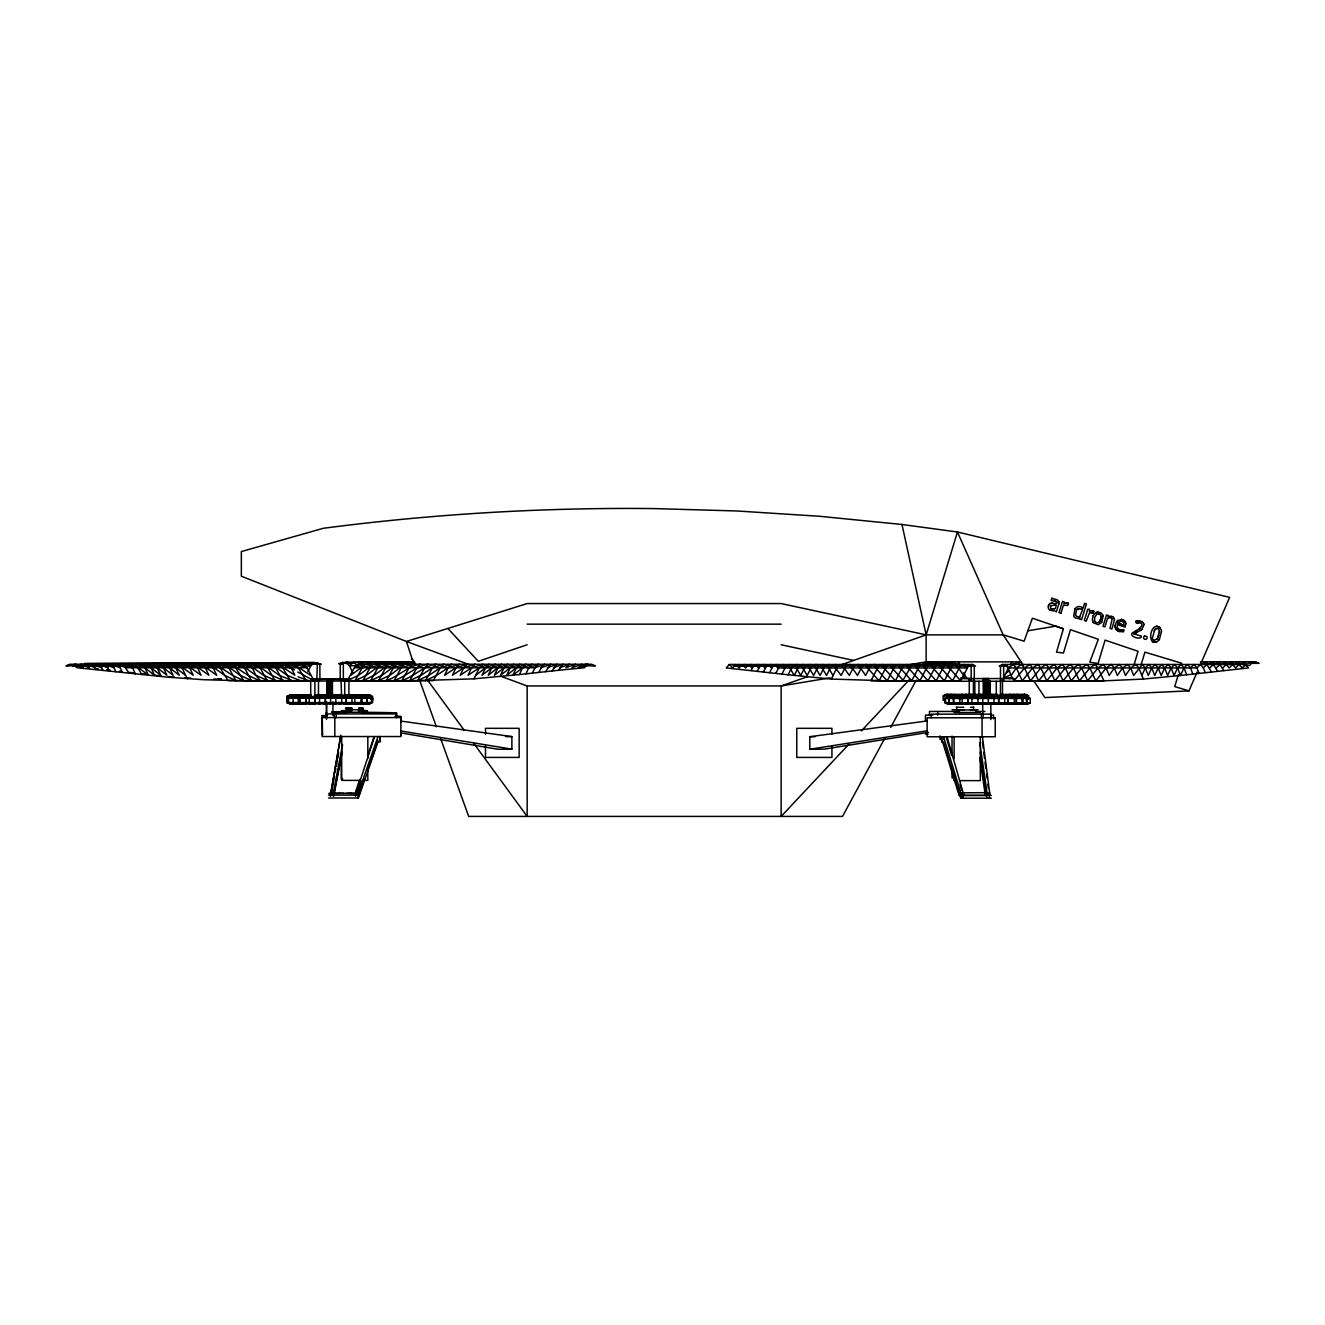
<?xml version="1.0" encoding="UTF-8"?>
<svg xmlns="http://www.w3.org/2000/svg" width="1325" height="1325" viewBox="0 0 1325 1325"><rect width="100%" height="100%" fill="white"/><g stroke="black" fill="none" stroke-linecap="round" stroke-linejoin="round"><path stroke-width="1.5" d="M291.649 702.614L291.649 703.873L290.192 702.614L290.192 703.873L286.896 702.614L286.896 698.242L289.976 696.867L369.526 696.867L372.59 698.242L372.59 702.614L369.294 703.873L369.41 702.614L367.837 703.873L367.837 702.614M294.962 698.242L295.094 697.579M306.075 703.873L300.096 702.614L300.096 698.242L298.539 696.867L298.539 702.614L302.299 703.873L302.299 702.614M301.09 698.242L301.09 696.867M295.475 694.913L295.475 696.304L311.507 695.592M310.663 702.614L310.663 703.873L306.075 702.614L306.075 696.867L309.123 698.242M309.123 702.614L315.234 703.873L315.234 696.867L319.557 698.242L319.557 702.614L325.387 703.873L325.387 696.867L330.67 698.242L330.604 703.873L325.387 702.614L325.387 698.242L320.302 696.867L320.302 698.242M319.756 698.242L319.756 697.579M326.53 719.326L326.546 703.873M330.604 698.242L330.604 696.867L335.821 698.242L340.84 696.867L345.858 698.242L345.858 702.614L350.313 703.873L350.313 702.614M338.223 698.242L338.223 697.579M339.183 696.867L339.183 698.242L339.183 696.867L335.805 697.778M344.252 703.873L344.252 702.614L344.252 703.873L348.839 702.929M330.67 702.614L335.821 703.873L335.821 696.867L341.734 698.242L341.734 702.614L345.858 703.873L345.858 696.867L351.97 698.242L351.97 702.614L358.396 703.873L358.396 702.614M358.396 698.242L358.396 696.867L362.023 698.242M367.837 698.242L367.837 696.867L366.379 698.242L366.362 696.867L366.379 698.242M1022.088 702.846L1022.652 704.088L1022.652 697.082L1027.521 698.457L1026.477 704.088L1026.477 697.082L1030.221 698.457L1030.221 702.846L1027.653 704.088L947.623 704.088L947.623 702.846L948.402 704.088L948.402 702.846L953.338 704.088L953.338 697.082L954.099 702.846L959.83 704.088L959.83 697.082L962.149 698.457L962.149 702.846L968.244 704.088L968.244 697.082L971.937 698.457L971.937 702.846L977.966 704.088L977.966 697.082L982.786 698.457L982.786 702.846L988.334 704.088L988.351 678.566M948.22 697.082L947.623 698.457L947.623 697.082L1027.653 697.082L1030.022 698.457M970.546 702.846L962.944 704.088L962.944 702.846M968.244 697.082L968.244 702.846L973.097 704.088L973.097 702.846M990.835 719.541L990.852 704.088M1003.456 702.846L1003.456 704.088L998.669 702.846L998.669 697.082L1004.731 698.457L1004.731 702.846L1008.242 704.088L1008.259 697.082L1014.321 698.457L1014.321 702.846L1016.424 704.088M1022.238 704.088L1022.088 698.457L1016.424 697.082L1016.424 702.846L1019.538 704.088L1019.538 702.846M1022.287 695.757L1022.287 694.383L1024.374 695.757L1024.374 694.383L1028.316 695.757L1028.316 698.689M1024.374 695.757L1024.374 694.383M300.725 703.873L300.725 702.614M339.862 696.685L334.033 695.294L334.033 696.668L339.862 696.685L344.185 696.652L344.185 695.261L353.344 696.602L353.344 695.227L333.602 695.261M333.668 703.873L333.668 702.614M1152.369 638.219L1154.655 629.822M1058.94 603.239L1058.791 601.5M1143.939 624.671L1142.001 629.309M1115.087 626.626L1115.17 625.301M1125.869 623.678L1125.173 627.156L1117.372 624.688L1117.174 627.354A3.279 3.279 0 0 0 1118.366 629.209L1122.308 630.071M369.41 696.867L369.294 698.242L369.294 696.867L370.901 698.242M290.059 694.996L289.943 696.403L288.072 696.453L288.072 700.826M369.41 703.873L369.526 702.614L369.526 703.873L289.96 703.873L288.121 702.614L288.121 698.242L292.461 696.867L292.461 698.242L292.444 696.867M1114.457 619.736L1111.874 629.011L1109.986 628.365L1112.205 618.858M1141.62 626.013C1143.707 620.067 1132.991 625.45 1136.37 620.68L1142.283 621.889M1050.377 606.403L1050.742 605.608L1050.477 608.026L1051.918 609.02M1157.321 638.849L1159.623 631.313M1159.458 632.489L1158.63 628.481L1155.185 629.11M1123.782 625.135L1117.82 623.23L1123.782 625.135L1123.832 622.601M330.405 796.375L340.757 735.16M330.389 795.132L340.757 736.534M331.233 794.387L334.413 776.433M335.109 772.458L335.821 768.467M336.517 765.966L337.229 760.484M337.925 757.95L338.637 752.517M332.906 795.132L342.612 744.551M359.787 779.299L355.928 790.859L355.448 796.259M355.431 795.132L374.611 736.534M333.387 796.358L341.072 756.492M333.768 795.977L342.231 751.954M1099.054 622.452L1101.224 617.417M311.176 695.227L304.634 695.227L304.634 696.602L292.113 696.536L292.411 695.112L307.168 695.211M1058.725 604.233L1058.94 603.173M1115.17 625.367L1116.594 621.591M1200.351 664.686L1229.65 597.36L957.445 531.987L901.977 524.485L819.513 516.27L736.799 510.97L653.97 508.585A2356.098 2352.19 89.3 0 0 323.317 528.294L241.349 551.564L241.349 576.209L406.427 641.466L527.168 603.554L781.154 603.554L926.142 634.874L1003.174 634.874L1024.126 641.184L1032.374 618.212L1063.395 628.762L1056.522 652.148L1063.445 653.026L1070.484 629.706L1098.342 639.296L1089.763 662.152L1098.077 663.461L1105.1 640.141L1138.059 651.271L1134.051 664.902M1141.388 663.808L1144.916 652.148L1181.767 663.245M1178.322 674.657L1174.728 686.582L1188.972 690.872L1197.104 672.173M1058.791 601.567L1057.184 599.695L1051.686 598.37L1051.089 600.374L1056.853 602.014M1054.071 610.444L1056.356 611.951L1058.725 604.167M1060.911 613.342L1063.379 605.277L1067.834 605.376L1068.43 603.322A3.876 3.859 0 0 0 1066.923 602.892L1063.859 603.753L1064.372 602.014L1062.484 601.418L1059.006 612.697L1060.911 613.276M1079.097 618.361L1080.057 617.897L1079.709 619.123L1081.597 619.702L1086.434 603.935L1084.529 603.355L1083.038 608.308A5.35 5.35 0 0 0 1079.511 606.502A4.621 4.621 0 0 0 1076.662 607.231L1075.022 608.804M1090.409 611.057L1092.247 610.676A3.876 3.859 0 0 1 1093.771 611.107L1093.158 613.16L1092.065 612.647M1112.669 616.655L1107.998 616.854L1108.379 615.545L1106.491 614.949L1103.013 626.294L1104.918 626.874L1107.501 618.394L1109.273 617.864A3.379 3.379 0 0 1 1111.476 618.179L1111.923 618.56M1122.308 630.153L1124.147 629.773L1123.501 631.843L1119.36 631.528M1144.601 635.851C1140.991 639.18 1148.079 641.515 1147.003 636.596L1144.601 635.934M368.168 754.256L373.965 736.932M356.574 794.338L361.079 780.856M378.006 736.534L358.429 792.582L357.949 797.981M378.006 741.934L358.429 797.981L328.501 797.981M358.429 796.259L364.507 778.918M367.886 769.278L378.006 740.393M1157.802 637.789L1158.762 635.139M1093.224 615.595L1092.313 619.52L1093.258 622.651M732.195 664.487L735.16 666.044L975.531 666.044L972.567 664.487L729.23 664.487L726.266 667.949L788.093 674.773L792.764 665.63M788.093 674.773L831.371 679.062L837.93 665.63M957.743 681.265L960.708 680.851L968.608 665.63M1009.037 678.566L1011.737 678.152L1003.572 678.152L1008.756 667.138M781.916 674.077L786.321 665.63M775.738 673.365L779.862 665.63M769.543 672.636L773.402 665.63M763.366 671.924L766.96 665.63M757.188 671.212L760.5 665.63M750.993 670.516L754.058 665.63M1100.065 621.21L1100.843 619.388M953.188 702.846L952.642 704.088L952.642 702.846L950.721 704.088L950.721 702.846M1048.39 605.923L1048.837 604.796M1076.596 609.98L1075.519 615.048M1141.62 625.947L1138.97 629.209L1132.262 632.969C1128.767 636.563 1141.918 640.654 1141.421 636.132L1134.034 633.93L1140.709 630.269M1192.881 674.077L1190.463 667.949L1187.498 664.487L1184.003 667.949L1180.525 675.468L1143.425 679.062L1141.802 675.468L1145.297 667.949L1148.792 664.487L1151.756 667.949L1154.721 675.468L1158.199 667.949L1161.694 664.487L1164.658 667.949L1167.623 675.468L1171.101 667.949L1174.596 664.487L1177.561 667.949L1180.525 675.468L1248.531 667.949L1245.566 664.487L1002.247 664.487L999.282 666.044L1007.447 666.044L1002.247 664.487M1159.441 639.246L1161.628 630.799L1159.524 626.957M343.722 681.033L347.283 680.636L354.421 667.734L357.982 664.256L591.48 664.256L595.058 665.812L582.702 665.812M74.564 665.415L76.949 667.734L167.894 677.191L203.653 679.708L252.479 681.033L406.377 681.033L473.919 678.831L479.418 667.734L482.996 664.256L471.617 667.734L460.239 675.253L463.8 667.734L467.361 664.256L455.982 667.734L444.604 675.253L448.165 667.734L451.742 664.256L440.364 667.734L428.985 675.253L417.607 680.636L424.729 667.734L428.306 664.256C414.725 666.21 405.533 677.522 392.548 681.033M473.919 678.831L519.383 674.558L522.63 667.734L526.191 664.256L516.452 667.734L506.73 675.253L510.291 667.734L513.852 664.256L504.113 667.734L494.374 675.253L497.935 667.734L501.513 664.256L491.774 667.734L482.035 675.253L485.596 667.734L489.157 664.256L479.418 667.734L468.04 675.253L471.617 667.734L475.178 664.256L463.8 667.734L452.421 675.253L455.982 667.734L459.543 664.256L448.165 667.734L436.786 675.253L425.408 680.636L432.546 667.734L436.107 664.256C422.658 666.26 413.466 677.224 400.68 681.033M519.383 674.558L525.892 673.845L528.808 667.734L532.368 664.256L522.63 667.734L512.891 675.253L516.452 667.734L520.029 664.256L510.291 667.734L500.552 675.253L504.113 667.734L507.674 664.256L497.935 667.734L488.213 675.253L491.774 667.734L495.335 664.256L485.596 667.734L475.857 675.253M307.98 671.593L310.646 665.995L314.207 662.566L321.346 664.223L262.748 664.487M1154.174 630.915L1155.185 629.044M532.385 673.133L534.969 667.734L538.546 664.256L528.808 667.734M538.878 672.421L541.147 667.734L544.707 664.256L534.969 667.734L354.421 667.734L365.799 664.256L350.843 675.253M525.892 673.845L545.37 671.709L550.885 664.256L541.147 667.734M545.37 671.709L551.879 670.997L557.063 664.256L547.324 667.734M551.879 670.997L558.372 670.301L563.224 664.256L553.486 667.734M884.818 738.224L842.518 816.415L468.686 816.415L440.629 738.522M890.731 727.326L916.304 680.04M831.371 679.062L902.457 681.265L911.434 665.63M910.358 681.265L911.699 680.851L919.6 665.63M918.258 681.265L919.865 680.851L927.782 665.63M926.158 681.265L928.03 680.851L935.947 665.63M934.042 681.265L936.212 680.851L944.112 665.63M941.942 681.265L944.377 680.851L952.278 665.63M949.843 681.265L952.543 680.851L960.443 665.63M1101.688 622.485L1103.112 616.224M1093.224 615.661L1095.46 612.928A4.704 4.704 0 0 1 1098.491 612.266L1100.661 612.995A4.654 4.654 0 0 1 1102.781 615.247M1117.82 623.297L1121.232 620.994M1075.022 608.738L1073.664 615.959A3.793 3.776 0 0 0 1075.387 617.963L1078.202 618.493M1018.677 702.846L1018.677 704.088L1021.939 702.846L1021.939 704.088L1026.941 702.846L1026.875 704.088L1027.653 702.846L1027.653 704.088M1026.875 704.088L1027.653 702.846M1158.646 640.488L1159.441 639.18M351.854 681.033L355.1 680.636L362.222 667.734L373.6 664.256L358.661 675.253L347.283 680.636L433.225 680.636L440.364 667.734L443.925 664.256L432.546 667.734L421.168 675.253L409.789 680.636L416.928 667.734L420.489 664.256C406.792 666.16 397.599 677.82 384.399 681.033M359.986 681.033L362.918 680.636L370.039 667.734L381.418 664.256L366.478 675.253L355.1 680.636M368.135 681.033L370.718 680.636L377.857 667.734L389.235 664.256L374.296 675.253L362.918 680.636M376.267 681.033L378.536 680.636L385.674 667.734L397.053 664.256L382.097 675.253L370.718 680.636M386.353 680.636L393.475 667.734L404.854 664.256L389.914 675.253L378.536 680.636M394.171 680.636L401.293 667.734L412.671 664.256L409.11 667.734L401.972 680.636M1157.321 638.783L1154.108 640.455M1017.053 681.265L1014.089 680.851L1011.124 675.468L1016.341 667.949L1021.542 664.487L1024.507 667.949L1030.436 680.851L1032.854 681.265M947.093 694.383L946.033 698.689M363.282 698.242L364.408 696.867M1048.837 604.879L1049.483 604.001M1101.688 622.402L1098.127 624.704L1093.258 622.584M735.69 664.487L732.725 667.949L729.23 664.487M741.155 665.63L739.168 667.949L736.849 665.63M747.598 665.63L745.627 667.949L743.292 665.63M799.223 665.63L794.271 675.468L788.458 665.63M805.666 665.63L800.731 675.468L794.917 665.63M812.126 665.63L807.19 675.468L801.377 665.63M818.568 665.63L813.633 675.468L807.819 665.63M825.028 665.63L820.092 675.468L814.279 665.63M831.487 665.63L826.535 675.468L820.722 665.63M846.095 665.63L841.16 675.468L833.624 665.63M854.261 665.63L849.325 675.468L844.124 667.949L841.524 666.21M862.442 665.63L857.49 675.468L852.29 667.949L849.689 666.21M870.608 665.63L865.656 675.468L860.455 667.949L857.855 666.21M878.773 665.63L870.873 680.851L960.708 680.851L947.706 666.21M886.938 665.63L879.038 680.851L866.02 666.21M895.104 665.63L887.203 680.851L874.185 666.21M903.269 665.63L895.369 680.851L882.367 666.21M1010.478 664.09L1012.449 661.788M1018.643 664.09L1020.631 661.788L1011.339 664.67M1205.684 664.09L1207.655 661.788L1200.119 664.554M1212.127 664.09L1214.114 661.788L1206.578 664.554M1218.586 664.09L1220.557 661.788L1213.021 664.554M1225.045 664.09L1227.016 661.788L1219.48 664.554M1231.488 664.09L1233.459 661.788L1225.94 664.554M1237.947 664.09L1239.918 661.788L1232.383 664.554M1244.39 664.09L1246.378 661.788L1238.842 664.554M1116.594 621.673L1121.414 619.388M1158.646 640.422C1146.44 649.83 1149.371 619.736 1160.402 627.702M848.729 744.385L781.154 816.415L781.154 685.969L807.869 676.562M861.399 730.887L909.248 679.874M923.326 664.868L926.142 661.871L926.142 634.874L901.977 524.485M1011.124 675.468L1008.159 667.949L1013.377 664.487L1016.341 667.949L1022.254 680.851L1032.672 667.949L1037.872 664.487L1040.837 667.949L1046.767 680.851L1048.655 681.265M1030.436 680.851L1040.837 667.949L1046.038 664.487L1049.003 667.949L1054.932 680.851L1056.555 681.265M1143.425 679.062L1103.94 680.851L1014.089 680.851L1024.507 667.949L1029.707 664.487L1032.672 667.949L1038.601 680.851L1049.003 667.949L1054.203 664.487L1057.168 667.949L1063.097 680.851L1064.439 681.265M1046.767 680.851L1057.168 667.949L1062.368 664.487L1065.333 667.949L1071.262 680.851L1103.94 680.851L1098.011 667.949L1095.046 664.487L1089.846 667.949L1079.428 680.851L1073.498 667.949L1070.534 664.487L1065.333 667.949L1054.932 680.851M1063.097 680.851L1073.498 667.949L1078.716 664.487L1081.68 667.949L1087.593 680.851L1098.011 667.949L1103.212 664.487L1106.176 667.949L1109.141 675.468L1114.342 667.949L1119.542 664.487L1122.507 667.949L1125.472 675.468L1130.672 667.949L1135.873 664.487L1138.838 667.949L1141.802 675.468M1071.262 680.851L1081.68 667.949L1086.881 664.487L1089.846 667.949L1095.775 680.851L1106.176 667.949L1111.377 664.487L1114.342 667.949L1117.306 675.468L1122.507 667.949L1127.707 664.487L1130.672 667.949L1133.637 675.468L1142.332 664.487L1145.297 667.949L1148.262 675.468L1151.756 667.949L1155.234 664.487L1158.199 667.949L1161.164 675.468L1164.658 667.949L1168.137 664.487L1171.101 667.949L1174.066 675.468L1177.561 667.949L1181.039 664.487L1184.003 667.949L1186.703 674.773M1190.463 667.949L1193.957 664.487L1196.922 667.949L1199.075 673.365M1205.253 672.636L1203.365 667.949L1206.86 664.487L1211.431 671.924M1209.824 667.949L1213.303 664.487L1217.625 671.212M1216.267 667.949L1219.762 664.487L1223.803 670.516M1222.727 667.949L1226.205 664.487L1229.169 667.949L1232.664 664.487L1235.629 667.949L1239.123 664.487L1242.088 667.949L1245.566 664.487M302.845 666.028L306.406 662.599L314.207 662.566L84.27 663.593L306.406 662.599L310.646 665.995L304.783 666.011M298.788 702.614L294.962 703.873L294.962 702.614M1077.076 609.401L1078.865 608.324M1050.742 605.674L1054.518 605.111M363.928 664.487L361.543 662.152L338.803 663.676L345.924 662.218L349.485 665.73L357.303 665.697L361.543 662.152L412.671 661.854L409.11 663.361L404.87 661.887L401.293 663.394L397.053 661.937L393.492 663.428M366.528 664.487L369.36 662.119L371.745 664.454M374.346 664.454L377.178 662.086L379.546 664.421M382.163 664.421L384.995 662.053L387.364 664.388M389.964 664.372L392.796 662.02L395.181 664.355M397.782 664.338L400.614 661.987L402.999 664.322M405.599 664.305L408.431 661.937L410.8 664.289M1138.97 629.143L1140.262 628.1M1140.709 630.336L1142.001 629.243M1117.372 620.779L1118.267 620.083M369.526 703.873L371.381 702.614L371.381 698.242L367.042 696.867L367.042 703.873L367.323 698.242L362.007 696.867L362.023 703.873L360.698 702.614M1006.536 672.769L1009.716 670.632M171.654 664.885L174.254 663.262L177.815 664.868L180.432 663.229L183.993 664.835L186.593 663.212L190.171 664.802L192.771 663.179L196.332 664.786M1049.483 604.084C1051.387 601.103 1057.847 606.37 1056.853 601.947M960.956 702.846L955.739 704.088L955.739 702.846M1099.054 622.369L1096.454 622.75L1094.5 620.961M1077.622 608.904L1081.432 609.02M1134.697 631.661L1136.999 630.402M943.334 700.147L943.334 695.757L945.918 694.383L985.253 694.383M951.847 663.345L954.812 661.788L943.682 663.345M1134.034 633.863L1136.436 632.688M1003.572 678.152L1010.992 674.574M307.516 702.614L301.09 703.873L301.09 702.614M735.16 666.044L738.654 664.487L741.619 666.044L745.097 664.487L748.062 666.044L751.557 664.487L754.521 666.044L757.999 664.487L760.964 666.044L764.459 664.487L767.423 666.044L770.902 664.487L773.866 666.044L777.361 664.487L780.326 666.044L783.82 664.487L786.785 666.044L790.263 664.487L793.228 666.044L796.723 664.487L799.687 666.044L803.165 664.487L806.13 666.044L809.625 664.487L812.589 666.044L816.067 664.487L819.032 666.044L822.527 664.487L825.492 666.044L828.986 664.487L831.951 666.044L835.429 664.487L838.394 666.044L841.888 664.487L844.853 666.044L850.054 664.487L853.018 666.044L858.219 664.487L861.184 666.044L866.384 664.487L869.349 666.044L874.55 664.487L877.514 666.044L882.715 664.487L885.68 666.044L890.88 664.487L893.845 666.044L899.062 664.487L902.027 666.044L907.227 664.487L910.192 666.044L915.393 664.487L918.358 666.044L923.558 664.487L926.523 666.044L931.723 664.487L934.688 666.044L939.889 664.487L942.853 666.044L948.054 664.487L951.019 666.044L956.219 664.487L959.184 666.044L964.401 664.487L967.366 666.044L972.567 664.487M297.645 665.812L66.25 665.812L69.811 664.256L303.326 664.256L306.887 667.734L314.008 680.636L317.586 681.033M296.187 665.812L299.748 664.256L288.37 665.812L291.947 664.256L280.569 665.812L284.13 664.256L272.751 665.812L276.312 664.256L264.934 665.812L268.511 664.256L257.133 665.812L260.694 664.256L249.315 665.812L252.876 664.256L241.498 665.812L245.059 664.256L233.68 665.812L237.258 664.256L225.879 665.812L229.44 664.256L218.062 665.812L221.623 664.256L210.244 665.812L213.805 664.256L202.427 665.812L206.004 664.256L194.626 665.812L198.187 664.256L186.808 665.812L190.369 664.256L171.173 665.812L174.751 664.256L165.012 665.812L168.573 664.256L158.834 665.812L162.395 664.256L152.657 665.812L156.234 664.256L146.495 665.812L150.056 664.256L140.317 665.812L143.878 664.256L134.14 665.812L137.717 664.256L127.978 665.812L131.539 664.256L121.801 665.812L125.362 664.256L115.623 665.812L119.2 664.256L109.462 665.812L113.022 664.256L103.284 665.812L106.845 664.256L97.106 665.812L100.683 664.256L90.945 665.812L94.506 664.256L84.767 665.812L88.328 664.256L78.589 665.812L82.167 664.256L72.428 665.812L75.989 664.256L66.25 665.812M286.879 700.743L286.879 696.37L290.175 694.946L301.686 694.813M377.857 663.51L381.418 662.003L384.25 662.98M385.674 663.477L389.235 661.97L392.067 662.947M300.676 696.536L303.922 695.178L303.922 696.553M1089.581 612.697L1086.235 621.127L1084.347 620.481L1087.808 609.218C1091.618 608.208 1087.56 612.995 1090.409 610.991M197.756 664.239L200.588 663.146L204.149 664.753L208.389 663.113L211.967 664.719L216.207 663.08L219.768 664.67L224.024 663.047L227.585 664.637L231.842 662.997L235.403 664.603L239.643 662.964L243.22 664.57L247.46 662.931L251.021 664.537L255.278 662.898L258.839 664.504L263.095 662.864L266.656 664.471L270.896 662.831L274.474 664.438L278.714 662.798L282.275 664.405L286.531 662.765L290.092 664.372L294.349 662.732L297.91 664.322L302.15 662.699L305.727 664.289L309.967 662.649L313.528 664.256L317.785 662.616M947.623 704.088L945.056 702.846L945.056 698.457L948.816 697.082M1245.285 664.554L1252.821 661.788L1249.856 665.249L1244.821 665.697M1079.693 616.688L1082.542 609.815L1081.432 608.953M559.663 667.734L569.402 664.256L565.841 667.734L575.58 664.256L572.019 667.734L581.741 664.256L578.18 667.734L587.919 664.256L584.358 667.734L558.372 670.301M842.203 664.454L926.142 634.874L957.445 531.987L1003.174 634.874L1023.397 665.266M947.474 694.383L943.549 695.757L943.549 700.147L945.918 701.405M527.168 644.762L478.308 661.308L447.85 628.447M294.912 695.145L294.912 696.519L295.044 695.062L293.935 696.403L294.051 694.996L296.8 694.88M294.051 695.708L310.365 695.691L294.15 695.675M365.385 696.354L365.385 694.979L362.653 695.095M364.392 694.913L364.392 696.287L346.968 695.642L365.385 695.708L347.117 695.708M357.767 695.145L369.509 694.946L371.364 696.271L368.482 696.254M360.947 702.614L357.187 703.873L357.187 702.614M1156.891 641.963L1154.771 642.343M1030.022 702.846L1026.113 704.088L1026.097 702.846L1024.026 704.088L1024.026 702.846M341.37 697.778L344.252 696.867L344.252 698.242L344.235 696.867M288.585 696.287L293.123 694.88M306.191 697.778L309.172 696.867L309.172 703.873L312.153 703.045M316.692 696.172L319.689 695.973M316.377 703.045L313.627 703.873L313.627 702.614M1053.16 610.709L1054.071 610.378M369.393 703.045L366.379 703.873L366.379 702.614L363.663 703.873L363.663 702.614M315.3 697.778L318.646 696.867L318.646 698.242M348.823 703.873L351.738 703.078M981.295 702.846L976.608 704.088L976.608 702.846M971.821 704.088L976.392 702.896L976.392 704.088M293.935 697.778L297.479 696.867L297.479 698.242L297.479 696.867M321.992 703.045L318.646 703.873L318.646 702.614M342.562 703.045L339.183 703.873L339.183 702.614M327.093 703.045L323.664 703.873L323.664 702.614M985.22 703.26L981.775 704.088L981.775 702.846M1109.042 616.456L1110.035 616.208M1078.202 618.56L1079.097 618.278M300.758 697.778L304.7 696.867L304.7 698.242L304.7 696.867M319.722 697.778L323.664 696.867L323.664 698.242M364.574 703.045L360.963 703.873L360.947 696.867M963.987 697.778L967.035 697.082M973.577 697.778L976.608 697.082M963.54 695.078L966.588 694.383M1021.177 702.846L1015.43 704.088L1015.43 702.846L1011.24 704.088L1011.24 702.846M1089.581 612.779L1093.158 613.094M337.991 703.045L334.115 703.873L334.115 702.614M357.402 703.045L353.411 703.873L353.411 702.614M1003.34 702.846L992.127 704.088L992.127 702.846M1013.128 702.846L1007.033 704.088L1007.033 702.846L1002.18 704.088L1002.18 702.846M1078.848 616.854L1079.693 616.605M1136.585 622.717L1138.688 622.535M830.162 677.82L781.154 685.969L527.168 685.969L500.337 676.081M909.811 664.587L926.142 661.871L1021.144 661.871M1027.852 630.783L1055.727 626.162M292.113 696.536L293.67 696.503M928.394 732.361L824.349 749.138L809.79 749.254L809.79 736.717L927.152 720.949M809.79 749.254L927.152 730.804M924.751 662.566L930.316 661.788M927.351 663.345L936.626 662.053M935.516 663.345L944.791 662.053M1053.16 610.643L1050.046 610.278M341.254 756.939L341.27 778.868L342.728 778.818M1066.078 603.007L1068.43 603.322M341.585 695.94L341.005 679.377L342.098 679.377M327.557 695.807L324.211 695.973L327.341 695.973M339.747 694.714L339.747 696.105L331.879 695.592L340.376 695.757M1188.972 690.872L1044.895 697.579L1033.583 680.57M1156.129 626.361L1157.222 626.311M1051.454 603.256L1052.597 603.206M1136.37 620.763L1141.471 621.408M316.824 664.223L319.855 664.223L319.938 679.427L316.824 679.443L317.337 664.206M340.21 663.692L343.341 663.692L343.341 678.913L342.082 678.93L340.21 678.913L340.21 663.692L343.308 663.692M311.491 679.493L317.337 679.427M329.958 678.88L350.446 678.864M334.165 712.055L332.442 712.072M322.223 715.699L326.646 715.682L322.223 715.699L322.522 734.646M348.757 695.244L353.344 696.602L362.255 696.536M1078.848 616.787L1076.596 616.39A2.17 2.17 0 0 1 1075.519 614.982M332.244 679.162L318.497 678.93L318.464 695.493L316.327 695.509M331.979 679.178L331.979 695.708L342.032 695.774M332.592 695.708L340.658 695.658M342.711 712.353L341.254 712.403L345.494 712.469M330.19 679.46L345.179 679.377L314.34 678.947L317.371 678.963M352.218 708.146L345.411 708.213L351.605 708.229M346.868 708.246L346.868 710.747L345.411 710.713L351.837 710.78M358.628 710.78L363.265 710.713L362.172 710.68M319.855 664.223L318.265 664.223M319.855 679.443L311.325 678.963M301.686 695.542L299.235 695.575L311.143 695.625M331.382 695.691L340.757 695.559L332.707 695.691M347.928 695.807L360.201 695.84L348.309 695.791M330.935 793.393C325.37 793.029 332.972 794.934 330.886 790.975M328.269 679.145L327.126 679.162L327.258 695.708L315.433 695.625M344.682 710.647L341.254 710.73L351.506 710.813M364.011 712.469L366.843 712.37M333.403 793.393L338.952 793.36M307.168 696.586L311.276 695.89M315.383 695.84L327.722 695.724L314.704 695.774M331.73 695.691L341.999 695.592M348.177 695.526L363.282 696.254M344.881 695.923L342.016 695.94M344.384 697.281L341.386 697.331L344.434 697.397M505.918 736.65L511.881 736.601L511.881 749.138L497.952 749.254L400.481 732.858M809.79 736.717L815.256 736.683M298.539 694.797L308.477 694.764M350.959 695.211L370.851 696.453L370.851 699.368M301.686 696.205L308.477 696.155M327.689 679.145L327.954 695.724L327.888 679.145M332.807 793.36L340.111 793.36M414.294 661.92L345.924 662.218L352.997 663.113M213.838 679.062L221.49 679.162M343.556 679.427L348.889 679.394M306.108 694.747L310.679 694.731M310.63 695.791L296.171 696.47M348.806 695.625L363.282 695.592M358.628 708.262L363.265 708.213L358.976 708.146M343.291 710.763L346.868 710.747M361.824 710.68L367.439 710.713L358.297 710.813M396.374 716.527L396.622 712.9L387.48 712.933A195.968 1.507 0 0 1 362.04 712.734M395.479 716.577L400.879 716.543L400.879 722.241M296.171 695.807L310.431 695.774M314.505 695.757L327.954 695.724M370.851 696.453L366.329 695.095L366.329 696.486L357.121 695.194L357.121 696.569M316.824 679.493L330.538 679.178M342.612 679.361L343.589 679.394M316.725 694.731L325.851 694.714M316.725 696.105L325.851 696.089M339.134 793.344L341.303 793.36M340.591 793.327L343.788 793.36M527.168 624.158L781.154 624.158M1200.4 661.788L1255.785 661.788L1258.75 663.345L1252.291 663.345M923.26 663.345L952.99 663.345M960.542 678.152L969.635 678.566M961.188 678.566L1014.867 678.566M902.457 681.265L1072.339 681.265M988.4 694.383L997.493 694.383M332.111 694.714L335.854 694.681M323.582 695.294L328.732 696.685L323.582 696.668L323.582 695.294L328.815 695.294M332.111 695.426L335.242 695.426M314.356 695.708L326.861 695.691L315.102 695.642M943.334 695.757L985.171 695.757L980.003 694.383M990.719 695.757L1028.515 695.757L1028.515 698.689M332.111 696.089L335.242 696.089M952.112 696.387L976.691 696.387M311.524 696.652L304.634 695.227M365.518 697.579L294.067 696.867M286.896 698.242L372.59 698.242M945.056 698.457L1030.221 698.457M286.896 702.614L371.381 702.614M947.623 698.457L947.623 697.082L945.255 698.457L945.255 702.846L1030.221 702.846M956.219 707.268L963.755 707.268M970.397 707.268L973.958 707.268M345.825 709.736L363.679 709.736M952.029 709.769L964.004 709.769M970.397 709.769L978.148 709.769M958.339 709.968L976.094 709.968M958.174 711.459L929.488 711.459L929.488 715.086M975.863 711.459L984.922 711.459M341.701 712.254L367.82 712.254M954.116 712.469L980.318 712.469M326.099 713.927L396.622 713.927L396.622 717.57M932.966 715.086L925.446 715.086L925.446 720.783M990.504 715.086L993.518 715.086L993.518 718.879M925.446 734.067L928.096 734.067M943.566 739.466L940.021 739.466L940.021 735.872M376.78 741.934L380.176 741.934L380.176 736.534M955.093 777.924L952.029 777.924L952.029 769.941M360.284 780.392L341.701 780.392L341.701 736.534M363.166 780.392L367.82 780.392L367.82 766.446M956.17 780.624L954.116 780.624L954.116 772.641M960.145 780.624L980.318 780.624L980.318 736.766M330.869 792.582L333.37 792.582L333.37 795.132M355.912 792.582L358.429 792.582L358.429 795.132L328.501 795.132M985.32 792.665L960.84 792.814L943.532 736.766M342.098 793.327L346.67 793.327M991.282 795.348L960.84 795.348L960.84 792.814L961.238 798.213M961.768 795.513L959.134 795.513L941.827 739.466M962.728 795.513L986.479 795.513M988.997 795.513L989.642 792.814L982.454 736.766M991.282 798.213L960.84 798.213L943.532 742.166L941.727 742.166L941.727 736.766M335.242 694.714L340.873 694.697M314.406 695.691L326.662 695.708M355.398 697.314L350.545 697.331L367.29 697.331L349.982 697.43M346.289 793.36L348.177 793.327M317.453 678.93L314.853 678.963M347.514 793.36L349.651 793.344M348.723 793.36L351.075 793.344M347.365 694.714L354.802 694.747M348.276 695.459L352.284 695.476M307.168 695.923L311.176 695.94M352.284 696.138L348.276 696.122L348.26 694.747M331.548 712.038L337.262 712.072A195.769 1.507 0 0 1 342.049 712.105M349.883 793.36L356.061 793.377M351.009 793.377L355.928 793.41L355.928 790.859M327.507 679.178L332.343 679.162L332.343 695.708M352.284 694.764L362.023 694.797M286.879 696.37L292.411 695.112L292.411 696.486L288.072 696.453L290.175 694.946L290.059 696.37M363.199 710.631L365.402 710.664M343.324 678.913L340.243 678.913M344.931 679.377L341.055 679.377M358.777 694.813L369.509 694.946L369.509 696.321L369.377 694.979L372.573 696.354L372.573 700.743M300.676 695.161L293.935 695.029M331.25 695.724L341.022 695.857M217.582 679.178L221.325 679.245M316.725 695.443L328.567 695.675M332.923 695.774L342.728 695.956M363.282 694.88L365.501 694.946M191.115 678.185L184.622 677.837M1053.292 598.569L1051.686 598.37M174.287 677.108L168.441 676.578M161.037 675.866L153.236 675.071M95.135 668.463L98.249 668.81M141.146 673.746L145.038 674.177M106.447 669.721L109.958 670.119M133.345 672.852L129.055 672.355M119.316 671.212L121.652 671.477M298.075 676.793L309.437 681.033M301.305 681.033L287.012 675.253L273.265 665.415M401.309 721.131L511.881 736.601M1022.254 680.851L1024.954 681.265M265.447 665.415L279.194 675.253L293.173 681.033M585.319 664.256L595.058 665.812M401.26 731.052L511.881 749.138M1251.214 662.102L1258.75 663.345M1157.106 628.083L1158.63 628.547M1092.247 610.759L1093.771 611.189M257.63 665.415L271.393 675.253L285.041 681.033M1119.84 629.872L1121.116 630.104M1051.918 608.937L1055.313 608.589L1056.273 605.392L1054.518 605.028M1110.979 616.175L1111.907 616.34M1038.601 680.851L1040.754 681.265M1099.104 614.204L1098.392 613.988A2.683 2.683 0 0 0 1096.487 614.568L1094.682 617.566L1094.5 621.027M1121.414 619.305L1125.438 621.872M249.812 665.415L263.576 675.253L276.892 681.033M781.154 644.762L853.648 660.413M1121.232 620.928L1122.639 621.425M1011.372 695.757L1000.408 694.383L1025.947 694.383L1028.515 695.757M990.355 694.383L1001.567 695.757M359.323 696.602L353.344 695.227L353.344 696.602M360.698 698.242L354.785 696.867L354.785 703.873M1009.484 694.383L1019.438 695.757M988.334 702.846L993.502 704.088L993.502 702.846M977.966 702.846L983.15 704.088L983.15 702.846M988.334 697.082L993.982 698.457L993.982 702.846L998.669 704.088M315.234 702.614L320.302 703.873L320.302 702.614M335.821 702.614L340.84 703.873L340.84 702.614M242.011 665.415L255.758 675.253L268.76 681.033M983.15 697.082L988.334 698.457M993.502 697.082L998.669 698.457M344.185 696.652L339.101 695.277L339.101 696.652M1025.202 695.757L1016.938 694.383L1016.938 695.757M973.097 697.082L977.966 698.457M1003.456 697.082L1008.242 698.457L1008.259 704.088M970.049 694.383L979.523 695.757M959.847 702.846L964.037 704.088M295.508 664.256L306.887 667.734L126.322 667.734L120.476 665.647M293.388 665.995L299.069 667.734L310.447 675.253M285.571 665.995L294.514 669.87M277.753 665.995L283.451 667.734L294.829 675.253L291.268 667.734L288.883 665.415M269.952 665.995L275.633 667.734L282.772 680.636M262.135 665.995L267.816 667.734L274.954 680.636M254.317 665.995L260.015 667.734L267.137 680.636M246.5 665.995L252.197 667.734L255.758 675.253L260.627 681.033M238.699 665.995L244.38 667.734L251.518 680.636L240.14 675.253L226.376 665.415M230.881 665.995L236.562 667.734L247.941 675.253L259.319 680.636M223.064 665.995L228.761 667.734L235.883 680.636L224.505 675.253L210.758 665.415M215.246 665.995L220.944 667.734L232.322 675.253L243.701 680.636L234.194 665.415M207.445 665.995L213.126 667.734L216.687 675.253L202.94 665.415M199.628 665.995L205.309 667.734L208.886 675.253L195.123 665.415M191.81 665.995L197.508 667.734L201.069 675.253L187.305 665.415M183.993 665.995L189.69 667.734L193.251 675.253L179.504 665.415M1008.259 702.846L1012.333 704.088L1012.333 702.846M354.785 698.242L350.313 696.867L350.313 698.242M951.466 662.368L958.886 664.67M945.255 702.846L949.164 704.088L949.164 697.082L948.799 704.088L947.756 702.846M964.037 697.082L968.244 698.457M1055.628 626.178L1063.395 628.762M1012.333 697.082L1016.424 698.457M961.188 694.383L968.79 695.757M373.617 662.036L376.449 663.013M365.799 662.069L368.632 663.047M357.982 662.102L360.814 663.08M342.363 662.169L346.603 663.643M354.785 702.614L358.396 703.873M176.026 665.647L181.873 667.734L187.388 678.831M169.865 665.647L175.712 667.734L185.434 675.253M163.687 665.647L169.534 667.734L179.272 675.253L175.712 667.734L173.327 665.415M157.509 665.647L163.356 667.734L173.095 675.253L169.534 667.734L167.149 665.415M151.348 665.647L157.178 667.734L166.917 675.253L163.356 667.734L160.988 665.415M145.17 665.647L151.017 667.734L160.756 675.253L157.178 667.734L154.81 665.415M138.993 665.647L144.839 667.734L154.578 675.253L151.017 667.734L148.632 665.415M132.831 665.647L138.661 667.734L148.4 675.253L144.839 667.734L142.471 665.415M126.653 665.647L132.5 667.734L135.415 673.845M114.314 665.647L120.144 667.734L122.413 672.421M108.137 665.647L113.983 667.734L115.921 671.709M101.959 665.647L107.805 667.734L109.428 670.997M95.797 665.647L101.627 667.734L102.936 670.301M89.62 665.647L95.466 667.734L93.081 665.415M83.442 665.647L89.288 667.734L86.92 665.415M77.281 665.647L83.111 667.734L80.742 665.415M469.663 664.786L406.427 641.466L413.98 664.521M1054.766 600.656L1055.826 601.07M953.338 702.846L956.584 704.088L956.6 702.846M304.634 696.602L301.023 695.211L301.023 696.586M1116.263 629.64L1119.36 631.594M1099.601 612.498L1100.661 612.928M1099.104 614.138L1099.783 614.485A2.667 2.667 0 0 1 1101.042 615.959L1101.207 616.672M1152.468 641.631L1153.595 642.112M956.584 697.082L959.847 699.335M1019.538 697.082L1022.652 698.457L1024.556 697.082L1026.477 698.457L1027.057 704.088L1027.057 702.846M954 694.383L959.201 695.757M1154.108 640.522L1152.833 639.594M962.96 676.363L966.67 678.152L963.706 672.769M366.329 696.519L363.613 695.128L363.613 696.519M362.007 702.614L364.524 703.873L364.524 702.614M298.523 698.242L295.823 696.867L295.823 698.242M367.042 698.242L364.524 696.867L364.524 698.242M294.912 695.145L297.413 696.553L297.413 695.178L298.721 696.602M949.18 702.846L951.251 704.088L951.267 702.846M1117.074 630.418L1118.118 631.048M1123.517 619.934L1124.942 621.11M1122.639 621.359L1123.832 622.667M951.251 697.082L953.338 698.457M297.761 672.023L314.008 680.636L228.066 680.636L218.559 665.415M964.037 666.21L966.637 667.949L777.891 667.949L775.556 665.63M955.872 666.21L958.472 667.949L963.673 675.468M939.524 666.21L952.543 680.851M931.359 666.21L944.377 680.851M923.194 666.21L936.212 680.851M915.028 666.21L928.03 680.851M906.863 666.21L919.865 680.851M898.698 666.21L911.699 680.851M890.532 666.21L903.534 680.851M948.998 694.383L950.903 695.757L950.903 694.383L951.433 695.757M296.701 665.415L306.207 680.636M281.066 665.415L290.572 680.636M136.293 665.415L141.907 674.558M130.115 665.415L132.5 667.734M123.954 665.415L128.923 673.133M117.776 665.415L120.144 667.734M111.598 665.415L113.983 667.734M105.437 665.415L107.805 667.734M99.259 665.415L101.627 667.734M357.303 665.697L353.742 662.185L349.485 665.73L353.063 673.299M827.181 665.63L832.994 675.468M782.015 665.63L784.334 667.949M769.113 665.63L771.432 667.949M762.653 665.63L764.989 667.949M756.211 665.63L758.529 667.949M749.751 665.63L752.07 667.949M367.042 702.614L368.284 703.873L368.284 702.614M365.319 698.242L363.994 697.579M1113.298 617.003L1114.391 618.974M291.169 695.062L291.169 696.453L291.169 695.062L292.411 696.486M1203.365 667.949L1200.4 664.487L1196.922 667.949L1008.159 667.949L1005.195 664.487M957.776 661.788L959.747 664.09M1142.945 622.402L1143.773 623.926M411.876 658.674L415.52 663.659M427.644 680.255L464.065 730.075M473.77 743.358L527.168 816.415L527.168 685.969M1115.087 626.543L1116.263 629.706M948.402 697.082L949.164 698.457M1115.253 627.686L1115.633 628.729M419.594 680.106L436.422 726.829M1125.438 621.806L1125.869 623.744M1102.781 615.181L1103.112 616.291M947.077 736.766L963.855 795.348M946.497 737.926L951.598 755.316M960.062 784.317L961.768 790.114M962.331 794.338L963.457 798.213M292.179 702.614L292.444 703.873L292.444 702.614L291.202 703.873L291.218 702.614M1143.773 623.86L1143.939 624.737M1152.369 638.153L1152.502 639.014M990.04 795.348L989.642 792.814L987.026 792.814L979.771 742.762M987.423 795.348L987.026 792.814L987.026 795.348M980.351 752.169L987.026 798.213M981.842 766.098L982.421 770.09M983.299 776.102L983.879 780.094M984.458 784.102L985.038 788.11M979.821 757.486L985.32 795.513M982.454 742.166L983.233 748.161M983.746 752.169L984.508 758.182M985.022 762.173L985.8 768.185M986.562 774.181L987.075 778.189M987.854 784.201L988.367 788.193M989.129 794.205L989.642 798.213M290.076 703.873L290.192 702.614M1114.391 618.908L1114.457 619.802M291.218 698.242L291.218 696.867L289.96 698.242L289.976 696.867L290.192 698.242M1101.207 616.605L1101.224 617.5M1022.635 697.082L1022.635 702.846L1024.556 704.088L1024.556 702.846M1013.675 694.383L1013.675 695.757M1013.526 702.846L1013.526 704.088M995.555 694.383L995.555 695.757M982.719 703.327L982.736 712.983M978.927 702.846L978.943 704.088M400.879 731.731L400.879 735.524M380.176 736.816L380.176 740.41M367.787 696.437L367.787 695.062L369.261 696.403L369.261 695.029M363.961 695.062L363.961 696.437M361.029 694.847L361.029 696.221M360.201 695.128L360.201 696.503M355.531 694.797L355.531 696.172M354.371 695.178L354.371 696.553M345.858 696.867L345.858 698.242M332.939 702.002L332.939 715.467M332.012 679.162L332.111 695.708M327.457 679.162L327.441 695.708M326.513 702.002L326.513 715.517M326.447 712.088L326.447 715.715M325.817 702.614L325.817 703.873M324.211 696.635L324.211 695.261L314.787 695.493L328.186 695.691L314.919 695.89L323.582 696.668L318.58 695.277L318.58 696.652M321.279 694.714L321.279 696.105M310.663 698.242L310.663 696.867L315.234 698.242L315.234 703.873M309.106 695.244L309.106 696.635M306.075 702.614L306.075 698.242L302.299 696.867L302.299 698.242M305.081 694.797L305.081 696.172M299.235 694.847L299.235 696.238M298.423 695.128L298.423 696.503M1027.653 697.082L1027.653 698.457M1023.082 702.846L1023.082 704.088M1022.552 702.846L1022.552 704.088M1020.366 702.846L1020.366 704.088M1016.325 697.082L1016.325 704.088M1012.631 702.846L1012.631 704.088M1008.855 702.846L1008.855 704.088M1003.654 666.044L1003.654 681.265M1002.478 678.566L1002.478 695.112M1001.866 702.846L1001.866 704.088M1000.508 666.044L1000.425 697.795M998.669 697.082L998.669 704.353M997.559 702.846L997.559 704.088M996.284 681.265L996.284 697.795M996.334 702.846L996.334 704.088M991.68 702.846L991.68 704.088M991.183 717.786L991.183 714.158L931.193 714.158L931.193 717.786M991.05 714.158L991.05 717.786M990.272 681.265L990.222 697.795M990.04 681.265L989.924 697.795M989.758 681.265L989.676 697.795M989.493 681.265L989.295 697.795L989.179 681.265M988.963 681.265L988.715 697.795M988.533 678.566L988.483 682.706M988.019 678.566L988.052 697.795M987.721 678.566L987.638 697.795M987.506 678.566L987.373 697.795M987.158 678.566L987.158 682.706M986.91 678.566L986.959 697.795M986.512 678.566L986.711 697.795M986.247 678.566L986.33 697.795M986.098 681.265L986.098 697.795M985.833 678.566L985.783 697.795M985.717 792.665L985.717 795.513M985.568 678.566L985.601 697.795M985.154 678.566L985.104 697.795L984.906 678.566M984.309 678.566L984.541 695.112M984.011 678.566L984.011 695.112M983.829 678.566L983.829 695.112M983.514 678.566L983.697 695.112M983.597 702.846L983.597 704.088M983.415 678.566L983.332 695.112M983.117 714.158L983.117 717.786M982.073 717.786L982.073 736.766M981.312 714.158L981.312 717.786M978.976 681.265L978.943 697.795M977.718 702.846L977.718 704.088M974.836 681.265L974.836 697.795M974.289 666.044L974.289 681.265M973.411 678.566L973.411 695.112M973.411 702.846L973.411 704.088M973.444 707.268L973.444 709.769M971.142 666.044L971.142 681.265M969.271 678.566L969.271 695.112M967.035 702.846L967.035 704.088M966.422 702.846L966.422 704.088M965.262 694.383L965.262 695.757M964.037 702.846L964.037 704.088M963.457 792.814L963.457 795.348M962.646 702.846L962.646 704.088M961.751 702.846L961.751 704.088M959.532 792.665L959.532 795.513M959.333 709.968L959.333 712.469M958.952 702.846L958.952 704.088M956.733 707.268L956.733 709.769M954.911 702.846L954.911 704.088M954.116 736.766L954.116 758.695M953.039 702.846L953.039 704.088M952.195 702.846L952.195 704.088M952.029 736.054L952.029 753.991M950.903 694.383L950.903 695.757M937.702 711.459L937.702 715.086M831.934 734.133L831.934 728.319L796.772 728.319L796.772 757.42L831.934 757.42L831.934 745.776M485.497 734.133L485.497 728.319L519.152 728.319L519.152 757.42L485.497 757.42L485.497 745.776M369.526 696.867L369.526 698.242L368.284 696.867L368.284 698.242M367.82 736.534L367.82 758.463M365.518 702.614L365.418 703.873M363.663 696.867L363.663 698.242M362.686 702.614L362.686 703.873M362.802 709.736L362.802 712.254M361.029 702.614L361.029 703.873M360.251 702.614L360.251 703.873M358.76 702.614L358.76 703.873M357.187 696.867L357.187 698.242M353.411 696.867L353.411 698.242M353.195 702.681L353.195 703.873M351.026 702.614L351.026 703.873M348.906 681.033L348.906 697.579M348.243 702.614L348.243 703.873M346.902 702.614L346.902 703.873M344.732 681.033L344.732 697.579M340.84 696.867L340.84 698.242M336.153 713.927L336.153 717.57M334.811 717.57L334.811 736.534M334.182 713.927L334.182 717.57M332.36 681.033L332.36 697.579M332.161 681.033L332.062 697.579M331.83 681.033L331.979 697.579M331.664 681.033L331.664 697.579M331.349 681.033L331.349 697.579M331.134 681.033L331.134 697.579M330.77 681.033L330.77 697.579M330.505 681.033L330.521 697.579M330.521 702.614L330.521 703.873M330.107 681.033L330.107 697.579M329.826 681.033L329.826 697.579M329.412 681.033L329.412 697.579M329.147 681.033L329.147 697.579M328.749 681.033L328.749 697.579M328.501 681.033L328.501 697.579M328.153 681.033L328.153 697.579M327.954 681.033L327.954 697.579M327.656 681.033L327.673 697.579M327.308 681.033L327.325 697.579M327.143 681.033L327.143 697.579M326.463 713.927L326.463 717.57M325.817 696.867L325.817 698.242M314.886 681.033L314.886 697.579M312.584 702.614L312.584 703.873M311.243 702.614L311.243 703.873M310.712 681.033L310.712 697.579M308.46 696.867L308.46 698.242M308.46 702.614L308.46 703.873M306.075 696.867L306.075 704.122M299.235 702.614L299.235 703.873M298.456 696.867L298.456 703.873L293.09 702.614L295.823 703.873L295.823 702.614M296.8 702.614L296.8 703.873M293.968 702.614L294.067 703.873M291.649 698.242L291.649 696.867L293.107 698.242L293.123 696.867L293.107 703.873L288.602 702.614L288.602 698.242L290.192 696.867L289.976 698.242L290.076 696.867M1095.46 613.011A4.704 4.704 0 0 1 1098.491 612.332M1048.39 605.84A4.025 4.025 0 0 0 1048.34 608.092L1048.588 608.738A3.561 3.561 0 0 0 1050.708 610.477M1118.366 629.127A3.279 3.279 0 0 1 1117.174 627.288M322.555 734.696A200.439 1.54 0 0 1 322.273 734.679M326.695 715.881A200.439 1.54 0 0 1 322.257 715.699M396.341 712.9A195.968 1.507 0 0 0 376.747 712.419A195.769 1.507 0 0 0 366.247 712.303M395.662 716.494A195.968 1.507 0 0 1 396.341 716.527M346.338 712.568A195.769 1.507 0 0 1 332.194 712.287M395.281 716.328A200.439 1.54 0 0 1 400.829 716.543M360.897 695.178L360.897 696.553L360.897 695.178M959.847 697.082L959.847 698.457L959.847 697.082M334.115 696.867L334.099 698.242L334.115 696.867M400.879 717.57L322.124 717.57L322.223 736.534L400.879 736.534L400.879 717.57M995.224 717.786L927.152 717.786L927.152 736.766L995.224 736.766L995.224 717.786"/></g></svg>
